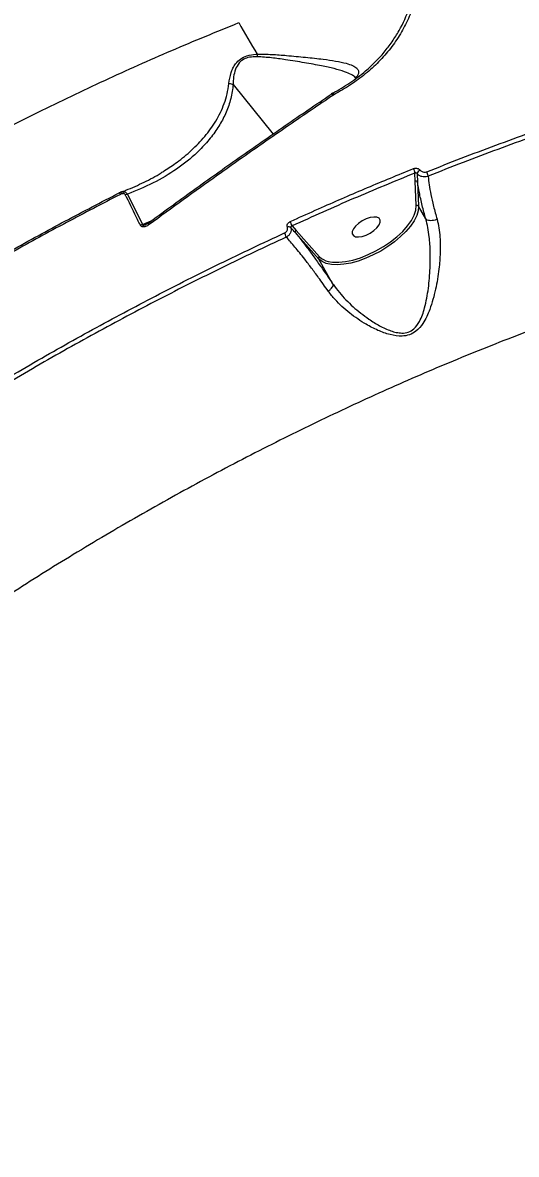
# Model space of a CAD drawing. Header units: millimetres. Extents: x -6901 to 7060, y -7557 to 6158.
# Drawn here: x -786.5 to -644.6, y 2577.5 to 2902.6 of the extents above; entities that cross this region are included whole.
import ezdxf

# ---------------------------------------------------------------- set-up
doc = ezdxf.new("R2010")
doc.units = ezdxf.units.MM
for name, color, linetype in [('DIKOM_ОБЪЕКТ', 7, 'Continuous'), ('DIKOM_РАЗМЕР_ЗОНА', 7, 'Continuous'), ('DIKOM_РАЗМЕР_ОБЪЕКТА', 7, 'Continuous')]:
    doc.layers.add(name, color=color, linetype=linetype)
doc.styles.add('style1', font='arial.ttf', dxfattribs={"width": 0.8})
doc.dimstyles.new('1-50', dxfattribs={"dimtxt": 300, "dimasz": 200, "dimexe": 100, "dimexo": 0, "dimgap": 100, "dimtad": 1, "dimtxsty": 'style1', "dimcen": 200, "dimclrd": 7, "dimclre": 7, "dimclrt": 7, "dimadec": 1, "dimazin": 2, "dimtfac": 1, "dimtmove": 0, "dimatfit": 2, "dimfxl": 0, "dimlwd": 25, "dimlwe": 18, "dimarcsym": 0})

# ---------------------------------------------------------------- blocks, each defined once
blk = doc.blocks.new('*D2')
at = {"layer": 'Defpoints', "color": 0, "transparency": 16777216}
for p in [(-1102.73, 4151.17), (-5819.23, -4492.42), (4721.24, -4492.42)]:
    blk.add_point(p, dxfattribs=at)
at = {"layer": 'DIKOM_РАЗМЕР_ОБЪЕКТА', "color": 7, "lineweight": 18, "transparency": 16777216}
for p, q in [((-1102.73, 4151.17), (-5919.23, 4151.17)), ((4721.24, -4492.42), (-5919.23, -4492.42))]:
    blk.add_line(p, q, dxfattribs=at)
at = {"layer": 'DIKOM_РАЗМЕР_ОБЪЕКТА', "color": 7, "lineweight": 25, "transparency": 16777216}
blk.add_line((-5819.23, 3951.17), (-5819.23, -4292.42), dxfattribs=at)
at = {"layer": 'DIKOM_РАЗМЕР_ОБЪЕКТА', "color": 7, "transparency": 16777216}
for points in [[(-5852.56, 3951.17), (-5785.89, 3951.17), (-5819.23, 4151.17)], [(-5852.56, -4292.42), (-5785.89, -4292.42), (-5819.23, -4492.42)]]:
    blk.add_solid(points, dxfattribs=at)
at = {"layer": 'DIKOM_РАЗМЕР_ОБЪЕКТА', "color": 7, "transparency": 16777216, "insert": (-6072.4, -170.63), "char_height": 300, "attachment_point": 5, "rotation": 90, "style": 'style1'}
blk.add_mtext('8650', dxfattribs=at)
blk = doc.blocks.new('*D3')
at = {"layer": 'Defpoints', "color": 0, "transparency": 16777216}
for p in [(-1553.27, 6158.28), (-6450.85, -6312.94), (5659.92, -6312.94)]:
    blk.add_point(p, dxfattribs=at)
at = {"layer": 'DIKOM_РАЗМЕР_ЗОНА', "color": 7, "lineweight": 18, "transparency": 16777216}
for p, q in [((-1553.27, 6158.28), (-6550.85, 6158.28)), ((5659.92, -6312.94), (-6550.85, -6312.94))]:
    blk.add_line(p, q, dxfattribs=at)
at = {"layer": 'DIKOM_РАЗМЕР_ЗОНА', "color": 7, "lineweight": 25, "transparency": 16777216}
blk.add_line((-6450.85, 5958.28), (-6450.85, -6112.94), dxfattribs=at)
at = {"layer": 'DIKOM_РАЗМЕР_ЗОНА', "color": 7, "transparency": 16777216}
for points in [[(-6484.18, 5958.28), (-6417.52, 5958.28), (-6450.85, 6158.28)], [(-6484.18, -6112.94), (-6417.52, -6112.94), (-6450.85, -6312.94)]]:
    blk.add_solid(points, dxfattribs=at)
at = {"layer": 'DIKOM_РАЗМЕР_ЗОНА', "color": 7, "transparency": 16777216, "insert": (-6704.02, -77.33), "char_height": 300, "attachment_point": 5, "rotation": 90, "style": 'style1'}
blk.add_mtext('12500', dxfattribs=at)

msp = doc.modelspace()

# ---------------------------------------------------------------- linework, layer by layer
at = {"layer": 'DIKOM_ОБЪЕКТ', "color": 7, "linetype": 'Continuous', "lineweight": 15}
for p, q in [((-690.384, 2887.087), (-690.685, 2886.655)), ((-726.001, 2884.852), (-714.519, 2870.591)), ((-697.741, 2882.107), (-697.774, 2882.084)), ((-697.345, 2882.349), (-697.353, 2882.344)), ((-697.16, 2881.782), (-697.198, 2881.757)), ((-696.867, 2881.961), (-697.16, 2881.782)), ((-673.649, 2857.023), (-673.723, 2859.376)), ((-673.332, 2850.028), (-673.649, 2857.023)), ((-672.981, 2856.83), (-672.664, 2849.835)), ((-758.746, 2853.695), (-758.365, 2853.839)), ((-757.912, 2854.033), (-758.372, 2853.857)), ((-756.389, 2853.315), (-752.067, 2844.552)), ((-670.61, 2846.192), (-672.664, 2849.835)), ((-752.067, 2844.552), (-749.549, 2845.637)), ((-709.072, 2844.188), (-707.887, 2842.896)), ((-701.356, 2834.68), (-708.091, 2842.245)), ((-707.887, 2842.896), (-701.153, 2835.332)), ((-697.289, 2827.467), (-701.356, 2834.68))]:
    msp.add_line(p, q, dxfattribs=at)
at = {"layer": 'DIKOM_ОБЪЕКТ', "color": 7, "linetype": 'Continuous', "lineweight": 15, "flags": 128}
for points in [[(-697.765, 2882.09), (-697.786, 2882.071), (-697.813, 2882.014)], [(-697.198, 2881.757), (-697.307, 2881.87), (-697.412, 2881.965), (-697.512, 2882.037), (-697.601, 2882.085), (-697.678, 2882.107), (-697.74, 2882.102), (-697.765, 2882.09)], [(-697.16, 2881.782), (-697.272, 2881.896), (-697.382, 2881.989), (-697.484, 2882.06), (-697.576, 2882.107), (-697.655, 2882.126), (-697.718, 2882.119), (-697.74, 2882.107)], [(-696.867, 2881.961), (-696.95, 2882.072), (-697.03, 2882.167), (-697.107, 2882.245), (-697.178, 2882.304), (-697.242, 2882.341), (-697.297, 2882.357), (-697.341, 2882.351), (-697.345, 2882.349)], [(-758.421, 2853.241), (-758.488, 2853.358), (-758.55, 2853.462), (-758.606, 2853.55), (-758.654, 2853.621), (-758.692, 2853.671), (-758.721, 2853.701), (-758.739, 2853.709), (-758.746, 2853.695)], [(-672.664, 2849.835), (-672.782, 2848.547), (-673.217, 2847.151), (-673.96, 2845.676), (-674.995, 2844.154), (-676.299, 2842.618), (-677.845, 2841.101), (-679.598, 2839.635), (-681.523, 2838.253), (-683.576, 2836.983), (-685.714, 2835.854), (-687.891, 2834.889), (-690.059, 2834.11), (-692.173, 2833.533), (-694.186, 2833.17), (-696.056, 2833.03), (-697.742, 2833.115), (-699.207, 2833.423), (-700.213, 2833.834)], [(-698.653, 2833.999), (-697.389, 2833.787), (-695.624, 2833.745), (-693.67, 2833.946), (-691.574, 2834.385), (-689.385, 2835.053), (-687.156, 2835.932), (-684.942, 2837.001), (-682.794, 2838.236), (-680.764, 2839.606), (-678.902, 2841.079), (-677.251, 2842.619), (-675.852, 2844.189), (-674.737, 2845.752), (-673.934, 2847.27), (-673.534, 2848.409)], [(-673.534, 2848.409), (-673.462, 2848.706), (-673.332, 2850.028)], [(-750.129, 2844.563), (-750.228, 2844.674), (-750.32, 2844.768), (-750.403, 2844.842), (-750.473, 2844.896), (-750.529, 2844.926), (-750.569, 2844.933), (-750.584, 2844.927)], [(-690.792, 2841.1), (-689.922, 2841.033), (-688.873, 2841.196), (-687.732, 2841.577), (-686.591, 2842.144), (-685.542, 2842.852), (-684.671, 2843.644), (-684.047, 2844.455), (-683.721, 2845.22), (-683.721, 2845.877), (-684.045, 2846.372), (-684.667, 2846.665), (-685.538, 2846.733), (-686.586, 2846.57), (-687.727, 2846.189), (-688.868, 2845.621), (-689.917, 2844.913), (-690.789, 2844.121), (-691.413, 2843.31), (-691.738, 2842.545), (-691.739, 2841.889), (-691.415, 2841.394), (-690.792, 2841.1)], [(-700.213, 2833.834), (-700.42, 2833.949), (-701.356, 2834.68)]]:
    msp.add_lwpolyline(points, dxfattribs=at)
at = {"layer": 'DIKOM_ОБЪЕКТ', "color": 7, "linetype": 'Continuous', "lineweight": 15}
for centre, radius, start, end in [((-595.398, 2971.848), 146.392, 208.23743, 212.34599), ((-699.335, 2893.01), 19.746, 178.51149, 180.63413), ((-676.744, 2859.119), 3.032, 4.85917, 30.60292), ((-671.567, 2858.778), 1.582, 115.21216, 164.57115), ((-672.984, 2858.207), 3.062, 5.31877, 30.30358), ((-673.427, 2856.541), 0.531, 33.00807, 114.77045), ((-756.209, 2851.539), 1.786, 95.75993, 115.92606), ((-673.11, 2849.545), 0.531, 33.03405, 114.74583), ((-713.408, 2843.193), 4.448, 12.93129, 30.33129), ((-751.941, 2842.808), 1.749, 94.13855, 114.9258), ((-715.359, 2839.784), 4.795, 14.28584, 30.08906), ((-709.973, 2842.892), 1.004, 57.90945, 115.02688), ((-707.641, 2842.462), 0.499, 119.50081, 205.6669), ((-697.494, 2839.182), 5.312, 226.45758, 257.40028)]:
    msp.add_arc(centre, radius, start, end, dxfattribs=at)
for points, knots in [([(-1308.901, 2597.2), (-1308.916, 2597.202), (-1309.13, 2597.22), (-1308.97, 2597.868), (-1308.345, 2599.232), (-1306.996, 2601.382), (-1305.019, 2604.203), (-1302.419, 2607.686), (-1299.221, 2611.798), (-1295.454, 2616.507), (-1291.096, 2621.842), (-1286.108, 2627.851), (-1280.471, 2634.553), (-1274.181, 2641.954), (-1267.306, 2649.972), (-1259.928, 2658.512), (-1252.076, 2667.545), (-1243.782, 2677.034), (-1234.988, 2687.045), (-1225.622, 2697.66), (-1215.677, 2708.886), (-1205.156, 2720.717), (-1194.177, 2733.02), (-1182.875, 2745.646), (-1171.278, 2758.561), (-1159.421, 2771.731), (-1147.211, 2785.258), (-1134.55, 2799.25), (-1121.445, 2813.701), (-1107.907, 2828.597), (-1094.089, 2843.767), (-1080.152, 2859.039), (-1066.123, 2874.38), (-1052.032, 2889.761), (-1037.772, 2905.298), (-1023.234, 2921.111), (-1008.433, 2937.183), (-993.389, 2953.492), (-978.274, 2969.85), (-962.495, 2986.899), (-946.074, 3004.614), (-929.046, 3022.949), (-911.955, 3041.318), (-894.844, 3059.674), (-877.757, 3077.968), (-861.713, 3095.109), (-846.718, 3111.097), (-832.754, 3125.957), (-819, 3140.566), (-805.353, 3155.031), (-791.842, 3169.321), (-778.497, 3183.404), (-765.472, 3197.116), (-752.923, 3210.293), (-740.857, 3222.927), (-729.279, 3235.017), (-718.086, 3246.669), (-707.198, 3257.966), (-696.648, 3268.873), (-686.464, 3279.359), (-676.768, 3289.3), (-667.662, 3298.591), (-659.148, 3307.231), (-651.219, 3315.229), (-643.814, 3322.648), (-636.882, 3329.537), (-630.455, 3335.862), (-624.56, 3341.595), (-619.265, 3346.666), (-614.628, 3351.019), (-610.638, 3354.667), (-607.278, 3357.632), (-604.521, 3359.941), (-602.339, 3361.616), (-600.82, 3362.567), (-600.001, 3362.906), (-599.906, 3362.689), (-599.882, 3362.633)], [0, 0, 0, 0, 0.0010255, 0.0142645, 0.0278834, 0.0415148, 0.0551463, 0.0687653, 0.0820246, 0.0952954, 0.1085662, 0.1218254, 0.1354712, 0.1491295, 0.1627878, 0.1764335, 0.189694, 0.2029659, 0.2162379, 0.2294983, 0.2431443, 0.256803, 0.2704615, 0.2841076, 0.2973509, 0.3106056, 0.3238602, 0.3371034, 0.3507303, 0.3643696, 0.3780088, 0.3916357, 0.4048801, 0.418136, 0.4313919, 0.4446364, 0.4582654, 0.4719069, 0.4855483, 0.4991773, 0.514498, 0.5298275, 0.5451482, 0.5607997, 0.5764607, 0.5921121, 0.6053739, 0.6186471, 0.6319203, 0.645182, 0.6588292, 0.6724889, 0.6861485, 0.6997957, 0.7130347, 0.7262851, 0.7395355, 0.7527745, 0.7663967, 0.7800314, 0.7936661, 0.8072883, 0.820549, 0.8338212, 0.8470935, 0.8603542, 0.874002, 0.8876624, 0.9013229, 0.9149708, 0.928227, 0.9414946, 0.9547622, 0.9680182, 0.9816615, 0.9953172, 1, 1, 1, 1]), ([(-599.42, 3312.155), (-598.735, 3313.22), (-597.363, 3315.351), (-596.403, 3317.313), (-596.123, 3318.486), (-596.444, 3318.953), (-597.334, 3318.804), (-598.818, 3318.021), (-600.918, 3316.576), (-603.646, 3314.457), (-606.973, 3311.685), (-610.854, 3308.299), (-615.267, 3304.321), (-620.184, 3299.783), (-625.636, 3294.654), (-631.672, 3288.889), (-638.306, 3282.471), (-645.542, 3275.395), (-653.298, 3267.738), (-661.477, 3259.598), (-670.054, 3251.004), (-678.994, 3241.989), (-688.366, 3232.487), (-698.246, 3222.419), (-708.638, 3211.78), (-719.536, 3200.575), (-730.817, 3188.929), (-742.356, 3176.972), (-754.126, 3164.732), (-766.099, 3152.242), (-778.355, 3139.417), (-790.993, 3126.155), (-804.003, 3112.461), (-817.372, 3098.351), (-830.949, 3083.985), (-845.265, 3068.796), (-860.324, 3052.776), (-876.114, 3035.933), (-892.144, 3018.787), (-908.381, 3001.373), (-924.786, 2983.731), (-940.364, 2966.934), (-955.08, 2951.028), (-968.917, 2936.038), (-982.687, 2921.085), (-996.496, 2906.057), (-1010.32, 2890.977), (-1024.133, 2875.872), (-1037.776, 2860.916), (-1051.093, 2846.281), (-1064.068, 2831.985), (-1076.692, 2818.038), (-1089.065, 2804.333), (-1101.277, 2790.766), (-1113.301, 2777.369), (-1125.109, 2764.171), (-1136.564, 2751.325), (-1147.54, 2738.971), (-1158.031, 2727.118), (-1168.036, 2715.769), (-1177.632, 2704.837), (-1186.888, 2694.243), (-1195.773, 2684.021), (-1204.259, 2674.2), (-1212.246, 2664.897), (-1219.645, 2656.216), (-1226.456, 2648.157), (-1232.693, 2640.708), (-1238.407, 2633.808), (-1243.638, 2627.408), (-1248.355, 2621.543), (-1252.537, 2616.235), (-1256.13, 2611.552), (-1259.099, 2607.543), (-1261.453, 2604.197), (-1263.212, 2601.496), (-1264.396, 2599.411), (-1265.006, 2597.934), (-1265.018, 2597.094), (-1264.422, 2596.902), (-1263.228, 2597.356), (-1261.643, 2598.332), (-1259.918, 2599.56), (-1258.737, 2600.478), (-1258.146, 2600.937)], [0, 0, 0, 0, 0.0144651, 0.0289646, 0.0408964, 0.0528384, 0.0647801, 0.0767114, 0.0889895, 0.1012789, 0.1135685, 0.1258468, 0.1377793, 0.1497222, 0.1616651, 0.1735976, 0.1858779, 0.1981695, 0.210461, 0.2227413, 0.2346549, 0.2465787, 0.2585025, 0.270416, 0.2826743, 0.2949438, 0.3072133, 0.3194715, 0.3314056, 0.3433499, 0.3552943, 0.3672283, 0.379509, 0.3918011, 0.404093, 0.4163737, 0.4301596, 0.4439534, 0.4577391, 0.4718227, 0.4859147, 0.4999982, 0.5119157, 0.5238435, 0.5357715, 0.547689, 0.5599529, 0.572228, 0.5845031, 0.5967671, 0.6086844, 0.620612, 0.6325397, 0.6444571, 0.6567196, 0.6689934, 0.6812672, 0.6935297, 0.7054626, 0.7174058, 0.729349, 0.7412818, 0.7535612, 0.7658518, 0.7781425, 0.7904218, 0.802353, 0.8142946, 0.8262361, 0.8381674, 0.8504463, 0.8627365, 0.8750267, 0.8873057, 0.8992219, 0.9111485, 0.9230751, 0.9349913, 0.9472528, 0.9595253, 0.9717981, 0.9840602, 0.9920272, 1, 1, 1, 1]), ([(-757.081, 3278.784), (-760.822, 3274.964), (-768.306, 3267.323), (-780.027, 3255.297), (-792.081, 3242.888), (-804.6, 3229.953), (-817.571, 3216.505), (-830.983, 3202.553), (-844.684, 3188.253), (-858.513, 3173.774), (-872.44, 3159.146), (-886.437, 3144.4), (-900.608, 3129.425), (-915.065, 3114.105), (-929.791, 3098.451), (-944.767, 3082.485), (-959.82, 3066.388), (-974.783, 3050.341), (-989.63, 3034.371), (-1004.339, 3018.503), (-1019.02, 3002.621), (-1033.783, 2986.603), (-1048.605, 2970.473), (-1063.461, 2954.259), (-1078.178, 2938.148), (-1092.583, 2922.331), (-1106.66, 2906.827), (-1120.396, 2891.654), (-1133.905, 2876.686), (-1147.287, 2861.813), (-1160.515, 2847.066), (-1173.558, 2832.475), (-1186.266, 2818.214), (-1199.294, 2803.54), (-1212.533, 2788.572), (-1225.924, 2773.369), (-1234.353, 2763.742), (-1238.566, 2758.931)], [0, 0, 0, 0, 0.0277157, 0.0554555, 0.0831953, 0.110911, 0.1394321, 0.1679791, 0.1965263, 0.2250474, 0.2527592, 0.2804948, 0.3082306, 0.3359422, 0.3644571, 0.3929981, 0.421539, 0.4500536, 0.4777909, 0.5055524, 0.5333136, 0.5610508, 0.5895955, 0.618166, 0.646737, 0.6752814, 0.70299, 0.7307223, 0.7584547, 0.7861633, 0.8146751, 0.8432132, 0.871751, 0.9002631, 0.9335019, 0.9667612, 1, 1, 1, 1]), ([(-680.097, 2942.549), (-679.098, 2940.967), (-677.102, 2937.802), (-674.945, 2932.873), (-673.429, 2927.92), (-672.571, 2922.991), (-672.34, 2918.055), (-672.77, 2913.167), (-673.831, 2908.379), (-675.512, 2903.744), (-677.815, 2899.317), (-680.687, 2895.139), (-684.07, 2891.273), (-687.934, 2887.775), (-692.17, 2884.62), (-695.303, 2882.847), (-696.867, 2881.961)], [0, 0, 0, 0, 0.075107, 0.1502162, 0.2212832, 0.2925767, 0.3636444, 0.4347702, 0.506124, 0.5772475, 0.6483398, 0.7196584, 0.7907516, 0.8604278, 0.9303191, 1, 1, 1, 1]), ([(-697.373, 2882.323), (-695.702, 2883.274), (-692.334, 2885.191), (-687.281, 2889.079), (-683.261, 2893.11), (-680.228, 2897.087), (-677.61, 2901.265), (-675.624, 2905.714), (-674.343, 2910.34), (-673.535, 2914.683), (-673.584, 2917.903), (-673.614, 2919.898)], [0, 0, 0, 0, 0.1138994, 0.2294655, 0.3867897, 0.4678075, 0.5488255, 0.706112, 0.7871083, 0.8681048, 1, 1, 1, 1]), ([(-1066.179, 2547.029), (-1066.652, 2549.618), (-1067.702, 2555.366), (-1068.308, 2565.101), (-1068.083, 2576.158), (-1066.749, 2588.002), (-1064.327, 2600.335), (-1060.764, 2613.137), (-1056.04, 2626.37), (-1050.314, 2639.599), (-1043.664, 2652.764), (-1036.188, 2665.807), (-1027.686, 2679.086), (-1018.138, 2692.56), (-1007.55, 2706.187), (-995.905, 2719.956), (-983.199, 2733.817), (-969.377, 2747.788), (-954.619, 2761.655), (-939.29, 2775.091), (-923.563, 2788.003), (-907.548, 2800.372), (-890.808, 2812.554), (-873.374, 2824.501), (-855.295, 2836.17), (-837.079, 2847.242), (-818.806, 2857.706), (-800.551, 2867.562), (-781.912, 2877.038), (-762.937, 2886.077), (-743.68, 2894.694), (-730.804, 2899.956), (-724.369, 2902.585)], [0, 0, 0, 0, 0.0249861, 0.0554879, 0.089207, 0.1229522, 0.156671, 0.1913838, 0.2261254, 0.2608376, 0.2934958, 0.3261788, 0.3588366, 0.3924371, 0.4260648, 0.4596649, 0.4944808, 0.5292964, 0.5646121, 0.599928, 0.6330973, 0.6662924, 0.6994622, 0.7335982, 0.7677621, 0.8018987, 0.8344682, 0.8670611, 0.8996307, 0.9330788, 0.9665519, 1, 1, 1, 1]), ([(-727.238, 2885.054), (-727.078, 2886.11), (-726.854, 2887.585), (-726.072, 2889.533), (-725.272, 2890.888), (-723.987, 2892.2), (-721.931, 2893.203), (-720.197, 2893.468), (-719.193, 2893.517), (-719.075, 2893.523)], [0, 0, 0, 0, 0.2865105, 0.4002692, 0.5163014, 0.6574608, 0.7993893, 0.9763485, 1, 1, 1, 1]), ([(-719.075, 2893.523), (-717.654, 2893.515), (-714.776, 2893.499), (-710.093, 2893.109), (-705.073, 2892.646), (-700.341, 2892.121), (-696.425, 2891.562), (-693.605, 2890.976), (-691.589, 2890.291), (-690.423, 2889.559), (-689.908, 2888.714), (-689.928, 2887.906), (-690.257, 2887.315), (-690.384, 2887.087)], [0, 0, 0, 0, 0.0889079, 0.1801277, 0.3049763, 0.4334608, 0.537914, 0.6451599, 0.7294096, 0.815875, 0.8847851, 0.9555163, 1, 1, 1, 1]), ([(-719.08, 2892.792), (-719.827, 2892.78), (-721.173, 2892.76), (-723.026, 2892.13), (-724.496, 2890.908), (-725.428, 2889.095), (-725.913, 2886.993), (-726, 2885.545), (-726.007, 2884.859), (-726.007, 2884.858)], [0, 0, 0, 0, 0.1595584, 0.2875378, 0.4150468, 0.5934705, 0.7962105, 0.9997403, 1, 1, 1, 1]), ([(-690.679, 2886.571), (-690.716, 2886.635), (-690.965, 2887.062), (-692.032, 2887.706), (-694.03, 2888.58), (-696.881, 2889.39), (-700.748, 2890.222), (-705.44, 2891.08), (-710.348, 2891.832), (-714.909, 2892.535), (-717.691, 2892.706), (-719.08, 2892.792)], [0, 0, 0, 0, 0.0180199, 0.1195197, 0.2211287, 0.3486618, 0.4763145, 0.6307292, 0.7851952, 0.8927542, 1, 1, 1, 1]), ([(-690.384, 2887.087), (-690.414, 2887.065), (-690.6, 2886.927), (-690.737, 2886.74), (-690.852, 2886.584)], [0, 0, 0, 0, 0.1612601, 1, 1, 1, 1]), ([(-726.001, 2884.852), (-726.05, 2884.348), (-726.241, 2882.401), (-727.015, 2879.203), (-728.557, 2875.439), (-730.65, 2871.851), (-733.239, 2868.449), (-737.022, 2864.503), (-742.171, 2860.39), (-748.872, 2856.367), (-753.885, 2854.332), (-756.389, 2853.315)], [0, 0, 0, 0, 0.0310742, 0.1198417, 0.208955, 0.2979317, 0.3968256, 0.4957441, 0.6636331, 0.8319732, 1, 1, 1, 1]), ([(-745.722, 2860.086), (-744.507, 2860.867), (-741.748, 2862.643), (-737.861, 2865.898), (-734.07, 2869.803), (-730.85, 2874.237), (-728.806, 2878.408), (-727.664, 2882.068), (-727.38, 2884.059), (-727.238, 2885.054)], [0, 0, 0, 0, 0.1328228, 0.301768, 0.4749419, 0.6480238, 0.8219844, 0.9110113, 1, 1, 1, 1]), ([(-727.238, 2885.054), (-727.203, 2885.056), (-726.995, 2885.067), (-726.564, 2885.042), (-726.205, 2884.923), (-726.007, 2884.858)], [0, 0, 0, 0, 0.0843997, 0.4973355, 1, 1, 1, 1]), ([(-726.007, 2884.858), (-726.007, 2884.857), (-726.005, 2884.856), (-726.002, 2884.854), (-726.001, 2884.853), (-726.001, 2884.852)], [0, 0, 0, 0, 0.3564875, 0.8159292, 1, 1, 1, 1]), ([(-670.341, 2859.752), (-663.713, 2862.339), (-650.458, 2867.513), (-630.6, 2874.496), (-610.79, 2880.938), (-597.714, 2884.663), (-591.176, 2886.525)], [0, 0, 0, 0, 0.2485945, 0.4971895, 0.7485945, 1, 1, 1, 1]), ([(-590.951, 2885.203), (-597.401, 2883.366), (-610.301, 2879.693), (-629.988, 2873.301), (-649.874, 2866.32), (-663.248, 2861.101), (-669.935, 2858.491)], [0, 0, 0, 0, 0.2485949, 0.4971899, 0.7485947, 1, 1, 1, 1]), ([(-750.598, 2844.875), (-746.202, 2848.083), (-737.412, 2854.499), (-724.204, 2863.88), (-710.991, 2873.09), (-702.206, 2879.04), (-697.813, 2882.014)], [0, 0, 0, 0, 0.2492683, 0.4985358, 0.7492683, 1, 1, 1, 1]), ([(-697.198, 2881.757), (-697.724, 2881.403), (-700.355, 2879.633), (-707.209, 2874.989), (-717.786, 2867.708), (-729.536, 2859.443), (-740.321, 2851.724), (-746.86, 2846.95), (-750.129, 2844.563)], [0, 0, 0, 0, 0.0299892, 0.149948, 0.3900562, 0.6301643, 0.8150826, 1, 1, 1, 1]), ([(-697.344, 2882.348), (-697.368, 2882.336), (-697.505, 2882.264), (-697.633, 2882.177), (-697.738, 2882.104)], [0, 0, 0, 0, 0.167913, 1, 1, 1, 1]), ([(-758.131, 2853.93), (-757.692, 2854.096), (-755.447, 2854.943), (-751.577, 2856.712), (-747.882, 2858.616), (-746.045, 2859.866), (-745.722, 2860.086)], [0, 0, 0, 0, 0.0988943, 0.5051267, 0.9128885, 1, 1, 1, 1]), ([(-709.569, 2845.439), (-708.97, 2845.712), (-705.977, 2847.075), (-698.582, 2850.386), (-687.365, 2855.256), (-678.547, 2858.859), (-674.135, 2860.662)], [0, 0, 0, 0, 0.0507685, 0.2538541, 0.6266976, 1, 1, 1, 1]), ([(-673.723, 2859.376), (-679.613, 2856.963), (-691.406, 2852.132), (-703.179, 2846.838), (-709.072, 2844.188)], [0, 0, 0, 0, 0.4994493, 1, 1, 1, 1]), ([(-674.135, 2860.662), (-674.103, 2860.674), (-673.918, 2860.745), (-673.546, 2860.807), (-673.039, 2860.745), (-672.57, 2860.548), (-672.351, 2860.323), (-672.241, 2860.21)], [0, 0, 0, 0, 0.0489163, 0.2870897, 0.5249727, 0.7625318, 1, 1, 1, 1]), ([(-673.092, 2859.199), (-673.129, 2859.238), (-673.202, 2859.315), (-673.358, 2859.387), (-673.527, 2859.415), (-673.651, 2859.4), (-673.713, 2859.379), (-673.723, 2859.376)], [0, 0, 0, 0, 0.2368916, 0.4743874, 0.7125378, 0.9509756, 1, 1, 1, 1]), ([(-673.092, 2859.199), (-673.067, 2858.52), (-673.037, 2857.734), (-672.988, 2856.938), (-672.981, 2856.83)], [0, 0, 0, 0, 0.864955, 1, 1, 1, 1]), ([(-669.935, 2858.491), (-669.987, 2858.471), (-670.294, 2858.351), (-670.914, 2858.238), (-671.761, 2858.329), (-672.544, 2858.646), (-672.91, 2859.015), (-673.092, 2859.199)], [0, 0, 0, 0, 0.0479838, 0.286159, 0.5242723, 0.7620796, 1, 1, 1, 1]), ([(-672.241, 2860.21), (-672.131, 2860.097), (-671.911, 2859.871), (-671.44, 2859.671), (-670.93, 2859.609), (-670.556, 2859.67), (-670.372, 2859.74), (-670.341, 2859.752)], [0, 0, 0, 0, 0.2376815, 0.4754936, 0.7137196, 0.9520053, 1, 1, 1, 1]), ([(-669.935, 2858.491), (-669.933, 2858.462), (-669.863, 2857.677), (-669.656, 2856.004), (-669.139, 2853.138), (-668.405, 2849.854), (-667.714, 2847.349), (-667.366, 2846.088)], [0, 0, 0, 0, 0.0088967, 0.2417892, 0.4772798, 0.7368301, 1, 1, 1, 1]), ([(-670.61, 2846.192), (-670.968, 2847.513), (-671.69, 2850.174), (-672.481, 2853.744), (-672.818, 2855.823), (-672.981, 2856.83)], [0, 0, 0, 0, 0.33721, 0.6791346, 1, 1, 1, 1]), ([(-445.145, 2850.916), (-450.081, 2851.129), (-459.956, 2851.554), (-475.577, 2851.246), (-491.884, 2850.236), (-508.914, 2848.429), (-526.608, 2845.83), (-544.579, 2842.49), (-562.759, 2838.44), (-581.075, 2833.723), (-599.828, 2828.264), (-618.967, 2822.046), (-638.434, 2815.076), (-657.807, 2807.504), (-677.02, 2799.369), (-696.015, 2790.723), (-715.095, 2781.426), (-734.197, 2771.483), (-753.252, 2760.913), (-771.853, 2749.942), (-789.946, 2738.616), (-807.491, 2726.987), (-824.761, 2714.872), (-841.683, 2702.292), (-858.189, 2689.281), (-873.932, 2676.112), (-888.872, 2662.832), (-902.992, 2649.489), (-916.507, 2635.878), (-929.343, 2622.036), (-941.443, 2608.004), (-951.748, 2595.064), (-960.519, 2583.244), (-965.346, 2576.133), (-967.762, 2572.574)], [0, 0, 0, 0, 0.0311784, 0.0623809, 0.0935594, 0.1256442, 0.1577551, 0.1898399, 0.2210202, 0.2522245, 0.2834046, 0.3154898, 0.3476009, 0.3796862, 0.410889, 0.442116, 0.4733189, 0.5054257, 0.5375586, 0.5696654, 0.6009197, 0.6321979, 0.6634521, 0.6956102, 0.7277941, 0.7599519, 0.7912842, 0.8226406, 0.853973, 0.8862091, 0.9184713, 0.9507074, 0.9753306, 1, 1, 1, 1]), ([(-820.018, 2819.425), (-815.028, 2822.437), (-805.05, 2828.46), (-789.801, 2837.159), (-774.376, 2845.621), (-763.956, 2851.004), (-758.746, 2853.695)], [0, 0, 0, 0, 0.249121, 0.498243, 0.7491208, 1, 1, 1, 1]), ([(-758.421, 2853.241), (-763.603, 2850.564), (-773.965, 2845.209), (-789.379, 2836.755), (-804.689, 2828.025), (-814.753, 2821.948), (-819.784, 2818.91)], [0, 0, 0, 0, 0.2491222, 0.4982438, 0.7491219, 1, 1, 1, 1]), ([(-756.99, 2853.145), (-757.022, 2853.195), (-757.089, 2853.299), (-757.27, 2853.413), (-757.517, 2853.471), (-757.924, 2853.453), (-758.22, 2853.327), (-758.421, 2853.241)], [0, 0, 0, 0, 0.1211666, 0.2522835, 0.4115686, 0.599355, 1, 1, 1, 1]), ([(-758.365, 2853.839), (-758.254, 2853.886), (-757.905, 2854.037), (-757.306, 2854.004), (-756.724, 2853.749), (-756.491, 2853.447), (-756.389, 2853.315)], [0, 0, 0, 0, 0.1557955, 0.4908078, 0.7777456, 1, 1, 1, 1]), ([(-752.678, 2844.394), (-752.935, 2844.929), (-754.22, 2847.602), (-755.662, 2850.519), (-756.866, 2852.899), (-756.99, 2853.145)], [0, 0, 0, 0, 0.1831695, 0.9158787, 1, 1, 1, 1]), ([(-750.588, 2844.933), (-750.637, 2844.894), (-750.797, 2844.766), (-750.992, 2844.685), (-751.127, 2844.629)], [0, 0, 0, 0, 0.3092402, 1, 1, 1, 1]), ([(-710.398, 2843.801), (-710.434, 2843.966), (-710.504, 2844.283), (-710.346, 2844.762), (-710.037, 2845.174), (-709.725, 2845.351), (-709.569, 2845.439)], [0, 0, 0, 0, 0.2592049, 0.5021402, 0.7510941, 1, 1, 1, 1]), ([(-667.366, 2846.088), (-667.172, 2845.278), (-666.779, 2843.641), (-666.448, 2840.428), (-666.405, 2836.461), (-666.812, 2831.419), (-667.73, 2825.903), (-668.972, 2821.33), (-670.312, 2818.101), (-671.515, 2815.91), (-673.123, 2814.005), (-675.276, 2812.807), (-677.864, 2812.374), (-680.993, 2812.859), (-684.439, 2814.132), (-688.38, 2816.178), (-692.618, 2819.099), (-696.243, 2822.376), (-698.009, 2824.629), (-698.633, 2825.425)], [0, 0, 0, 0, 0.044337, 0.0895892, 0.1599545, 0.2324671, 0.3225003, 0.4152107, 0.4503593, 0.4859276, 0.5329425, 0.5664246, 0.5998051, 0.6530979, 0.7102641, 0.7686669, 0.8578766, 0.9497889, 1, 1, 1, 1]), ([(-697.28, 2827.45), (-697.278, 2827.447), (-696.702, 2826.631), (-694.971, 2824.352), (-691.59, 2820.902), (-687.62, 2817.781), (-683.95, 2815.461), (-681.267, 2814.214), (-679.09, 2813.572), (-677.406, 2813.341), (-675.598, 2813.551), (-673.716, 2814.661), (-672.44, 2816.5), (-671.534, 2818.607), (-670.587, 2821.776), (-669.766, 2826.269), (-669.344, 2831.672), (-669.27, 2836.655), (-669.519, 2840.562), (-669.982, 2843.74), (-670.38, 2845.393), (-670.607, 2846.187), (-670.607, 2846.187)], [0, 0, 0, 0, 0.0001592, 0.0510807, 0.1436657, 0.2363463, 0.2942865, 0.3520725, 0.3776161, 0.4030706, 0.4335409, 0.4638328, 0.5079566, 0.5427389, 0.5775952, 0.6705672, 0.7636032, 0.8366879, 0.9096683, 0.9548336, 0.9999683, 1, 1, 1, 1]), ([(-670.607, 2846.187), (-670.608, 2846.188), (-670.609, 2846.189), (-670.61, 2846.191), (-670.61, 2846.192)], [0, 0, 0, 0, 0.6597964, 1, 1, 1, 1]), ([(-667.366, 2846.088), (-667.408, 2846.07), (-667.592, 2845.99), (-668.051, 2845.83), (-668.766, 2845.688), (-669.55, 2845.692), (-670.217, 2845.851), (-670.477, 2846.075), (-670.607, 2846.187)], [0, 0, 0, 0, 0.0350374, 0.1552513, 0.3664387, 0.5776303, 0.7888188, 1, 1, 1, 1]), ([(-793.611, 2798.912), (-790.541, 2800.717), (-781.559, 2805.996), (-766.476, 2814.454), (-748.266, 2824.147), (-729.836, 2833.455), (-717.419, 2839.277), (-711.21, 2842.188)], [0, 0, 0, 0, 0.1144544, 0.3347654, 0.5550756, 0.7775375, 1, 1, 1, 1]), ([(-750.129, 2844.563), (-750.465, 2844.351), (-750.944, 2844.05), (-751.667, 2843.9), (-752.112, 2843.927), (-752.442, 2844.083), (-752.603, 2844.251), (-752.663, 2844.364), (-752.678, 2844.394)], [0, 0, 0, 0, 0.4029804, 0.5732915, 0.7451066, 0.8533388, 0.9617517, 1, 1, 1, 1]), ([(-752.067, 2844.552), (-752.067, 2844.541), (-752.066, 2844.517), (-752.052, 2844.481), (-752.029, 2844.457), (-751.999, 2844.436), (-751.957, 2844.418), (-751.824, 2844.399), (-751.605, 2844.438), (-751.352, 2844.514), (-751.194, 2844.585), (-751.127, 2844.615)], [0, 0, 0, 0, 0.040678, 0.0825685, 0.1247576, 0.1378455, 0.1832985, 0.2436842, 0.482794, 0.7819435, 1, 1, 1, 1]), ([(-711.21, 2842.188), (-711.057, 2842.275), (-710.75, 2842.45), (-710.444, 2842.856), (-710.306, 2843.305), (-710.338, 2843.628), (-710.391, 2843.784), (-710.398, 2843.801)], [0, 0, 0, 0, 0.2486813, 0.4974903, 0.7388788, 0.9702783, 1, 1, 1, 1]), ([(-709.44, 2843.742), (-709.429, 2843.713), (-709.34, 2843.455), (-709.285, 2842.916), (-709.496, 2842.151), (-709.978, 2841.444), (-710.468, 2841.125), (-710.712, 2840.967)], [0, 0, 0, 0, 0.0300225, 0.2639381, 0.5066174, 0.7544465, 1, 1, 1, 1]), ([(-709.072, 2844.188), (-709.135, 2844.171), (-709.257, 2844.138), (-709.389, 2844.035), (-709.456, 2843.913), (-709.46, 2843.81), (-709.444, 2843.757), (-709.44, 2843.742)], [0, 0, 0, 0, 0.2734909, 0.534081, 0.7687562, 0.9340123, 1, 1, 1, 1]), ([(-708.091, 2842.245), (-708.199, 2842.368), (-708.648, 2842.877), (-709.098, 2843.369), (-709.44, 2843.742)], [0, 0, 0, 0, 0.2408439, 1, 1, 1, 1]), ([(-708.091, 2842.245), (-707.498, 2841.502), (-706.306, 2840.008), (-704.348, 2837.42), (-702.3, 2834.627), (-699.978, 2831.375), (-698.259, 2828.876), (-697.289, 2827.467)], [0, 0, 0, 0, 0.1948088, 0.3916421, 0.5750634, 0.7602113, 1, 1, 1, 1]), ([(-710.712, 2840.967), (-716.847, 2838.091), (-729.116, 2832.339), (-747.447, 2823.09), (-765.678, 2813.393), (-780.845, 2804.891), (-789.864, 2799.59), (-792.928, 2797.789)], [0, 0, 0, 0, 0.220311, 0.4406213, 0.6630839, 0.8855449, 1, 1, 1, 1]), ([(-698.633, 2825.425), (-699.575, 2826.747), (-701.236, 2829.076), (-703.493, 2832.111), (-705.803, 2835.126), (-708.315, 2838.263), (-709.907, 2840.059), (-710.712, 2840.967)], [0, 0, 0, 0, 0.2022615, 0.3564009, 0.511989, 0.7532492, 1, 1, 1, 1]), ([(-701.356, 2834.68), (-701.376, 2834.726), (-701.415, 2834.819), (-701.408, 2834.981), (-701.351, 2835.136), (-701.265, 2835.246), (-701.193, 2835.306), (-701.163, 2835.326), (-701.153, 2835.332)], [0, 0, 0, 0, 0.2145738, 0.4293262, 0.6438398, 0.8584768, 0.9552115, 1, 1, 1, 1]), ([(-698.633, 2825.425), (-698.609, 2825.443), (-698.371, 2825.623), (-697.942, 2826.002), (-697.492, 2826.554), (-697.233, 2827.075), (-697.264, 2827.325), (-697.28, 2827.45)], [0, 0, 0, 0, 0.0262315, 0.2630737, 0.5087619, 0.7543828, 1, 1, 1, 1]), ([(-697.289, 2827.467), (-697.287, 2827.463), (-697.283, 2827.457), (-697.281, 2827.452), (-697.28, 2827.45), (-697.28, 2827.45)], [0, 0, 0, 0, 0.5036398, 0.9190302, 1, 1, 1, 1])]:
    msp.add_open_spline(points, degree=3, knots=knots, dxfattribs=at)

# ---------------------------------------------------------------- dimensions: what is measured, and where the dimension line sits
at = {"layer": 'DIKOM_РАЗМЕР_ЗОНА'}
dim = msp.add_linear_dim(base=(-6450.85, -6312.937), p1=(-1553.272, 6158.285), p2=(5659.925, -6312.937), angle=90, text='12500', dimstyle='1-50', dxfattribs=at)
dim.commit()
dim.dimension.update_dxf_attribs({"geometry": '*D3', "text_midpoint": (-6450.85, -77.326), "dimtype": 160})
at = {"layer": 'DIKOM_РАЗМЕР_ОБЪЕКТА'}
dim = msp.add_linear_dim(base=(-5819.225, -4492.425), p1=(-1102.732, 4151.169), p2=(4721.24, -4492.425), angle=90, text='8650', dimstyle='1-50', dxfattribs=at)
dim.commit()
dim.dimension.update_dxf_attribs({"geometry": '*D2', "text_midpoint": (-5819.225, -170.628), "dimtype": 160})

doc.saveas('drawing.dxf')
